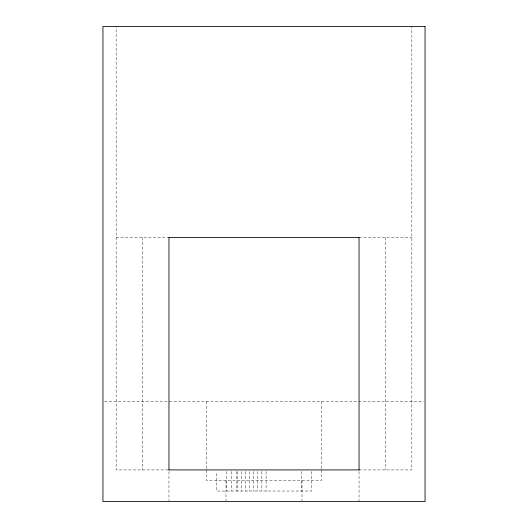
<?xml version="1.0" encoding="UTF-8"?>
<svg xmlns="http://www.w3.org/2000/svg" width="528" height="528" viewBox="0 0 528 528"><rect width="100%" height="100%" fill="white"/><g stroke="black" fill="none" stroke-linecap="round" stroke-linejoin="round"><path stroke-width="0.4" stroke-dasharray="2.64 1.98" d="M116.16 237.6L168.96 237.6M359.04 237.6L411.84 237.6M104.511 401.28L423.39 401.28M168.148 469.92L116.16 469.92L116.16 26.4M359.04 469.92L411.84 469.92L411.84 26.4M385.44 237.6L385.44 469.92M359.04 471.544L359.04 501.6M321.631 401.28L321.631 468.93M321.631 469.755L321.631 480.48L206.369 480.48L206.369 469.755M311.447 471.544L311.447 491.04L216.553 491.04L216.553 471.544M302.016 480.48L302.016 500.788M301.277 471.544L301.277 491.04M266.099 471.544L266.099 491.04M261.842 471.544L261.842 491.04M257.605 471.544L257.605 491.04M253.414 471.544L253.414 491.04M249.308 471.544L249.308 491.04M245.329 471.544L245.329 491.04M241.494 471.544L241.494 491.04M237.838 471.544L237.838 491.04M236.821 471.544L236.821 491.04M231.779 471.544L231.779 491.04M226.38 471.544L226.38 491.04M225.984 480.48L225.984 500.788M206.369 401.28L206.369 468.93M168.96 471.544L168.96 500.788M142.56 237.6L142.56 469.92"/><path stroke-width="0.79" d="M168.821 237.6L359.271 237.6M168.821 469.92L359.271 469.92M359.04 237.6L359.04 469.92M168.96 237.6L168.96 469.92M425.04 26.4L102.96 26.4L102.96 501.6L425.04 501.6L425.04 26.4"/></g></svg>
